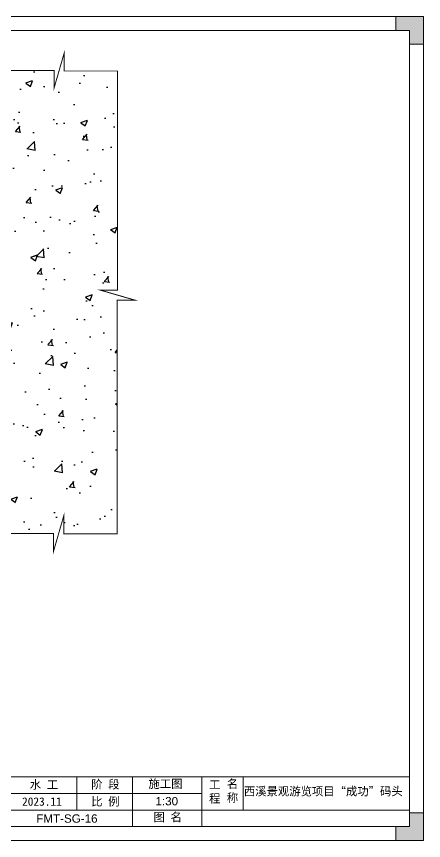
# Model space of a CAD drawing. Header units: millimetres. Extents: x 4 to 2106212, y -117026 to 198097.
# Drawn here: x 1870729 to 1875132, y 181227 to 190137 of the extents above; entities that cross this region are included whole.
import ezdxf
from ezdxf.enums import TextEntityAlignment as Align

# ---------------------------------------------------------------- set-up
doc = ezdxf.new("R2010")
doc.units = ezdxf.units.MM
doc.layers.add('图框', color=7, linetype='Continuous', lineweight=13)
doc.layers.add('文本', color=3, linetype='Continuous', lineweight=13)
doc.styles.add('Arial', font='arial.ttf')
doc.styles.get("Standard").update_dxf_attribs({"font": 'arial.ttf'})

# ---------------------------------------------------------------- blocks, each defined once
blk = doc.blocks.new('GW-TK')
at = {"layer": '图框', "linetype": 'Continuous', "lineweight": 0}
h = blk.add_hatch(color=256, dxfattribs=at)
h.dxf.hatch_style = 1
h.paths.add_polyline_path([(927593.55, 464715.01), (927593.55, 464710.01), (927598.55, 464710.01), (927598.55, 464705.01), (927603.55, 464705.01), (927603.55, 464715.01)])
h = blk.add_hatch(color=256, dxfattribs=at)
h.dxf.hatch_style = 1
h.paths.add_polyline_path([(927603.55, 464418.01), (927603.55, 464428.01), (927598.55, 464428.01), (927598.55, 464423.01), (927593.55, 464423.01), (927593.55, 464418.01)])
at = {"layer": '图框', "linetype": 'Continuous'}
for p, q in [((927478.55, 464441.02), (927478.55, 464429.01)), ((927498.55, 464441.02), (927498.55, 464423.01)), ((927523.55, 464441.02), (927523.55, 464423.01)), ((927538.55, 464441.02), (927538.55, 464429.01)), ((927383.55, 464435.01), (927523.55, 464435.01)), ((927383.55, 464429.01), (927598.55, 464429.01))]:
    blk.add_line(p, q, dxfattribs=at)
at = {"layer": '图框'}
for points in [[(927183.55, 464715.01), (927603.55, 464715.01), (927603.55, 464418.01), (927183.55, 464418.01)], [(927188.55, 464710.01), (927598.55, 464710.01), (927598.55, 464423.01), (927188.55, 464423.01)]]:
    blk.add_lwpolyline(points, close=True, dxfattribs=at)
at = {"layer": '图框', "linetype": 'Continuous', "lineweight": 0}
for points in [[(927598.55, 464705.01), (927598.55, 464710.01), (927593.55, 464710.01), (927593.55, 464715.01), (927603.55, 464715.01), (927603.55, 464705.01)], [(927598.55, 464428.01), (927598.55, 464423.01), (927593.55, 464423.01), (927593.55, 464418.01), (927603.55, 464418.01), (927603.55, 464428.01)]]:
    blk.add_lwpolyline(points, close=True, dxfattribs=at)
at = {"layer": '图框', "linetype": 'Continuous'}
blk.add_lwpolyline([(927383.55, 464441.02), (927598.55, 464441.02)], dxfattribs=at)
at = {"layer": '图框', "color": 3, "linetype": 'Continuous', "char_height": 3, "attachment_point": 1}
for s, width, insert in [('\\pt9;{\\fSimSun|b0|i0|c134|p2;施工图}', 18.6303, (927504.36, 464439.94)), ('{\\fSimSun|b0|i0|c134|p2;水 工}', 11.224, (927461.55, 464439.63)), ('\\pt9;{\\fSimSun|b0|i0|c134|p2;西溪景观游览项目“成功”码头}', 60.0149, (927538.77, 464437.24)), ('{\\fSimSun|b0|i0|c134|p2;2023.11}', 11.224, (927458.8, 464433.55))]:
    blk.add_mtext_dynamic_manual_height_columns(s, width=width, gutter_width=17.5, heights=[0], dxfattribs=dict(at, insert=insert))
at = {"layer": '图框', "linetype": 'Continuous', "char_height": 3, "attachment_point": 1}
for s, width, insert in [('{\\fSimSun|b0|i0|c134|p2;名 称}', 5.2119, (927532.62, 464439.93)), ('{\\fSimSun|b0|i0|c134|p2;阶 段}', 17.4775, (927483.73, 464439.73)), ('{\\fSimSun|b0|i0|c134|p2;工 程}', 5.2119, (927526.21, 464439.66)), ('{\\fSimSun|b0|i0|c134|p2;比 例}', 10.9146, (927483.71, 464433.55)), ('{\\fSimSun|b0|i0|c134|p2;图 名}', 12.066, (927506.19, 464427.94))]:
    blk.add_mtext_dynamic_manual_height_columns(s, width=width, gutter_width=17.5, heights=[0], dxfattribs=dict(at, insert=insert))
blk = doc.blocks.new('*U1495')
h = blk.add_hatch()
h.set_pattern_fill('AR-CONC', color=252, scale=4, angle=-1.78635)
h.set_pattern_definition([(48.21365, (-1947242.46, -185006.8), (726.39706, -86.44208), [76.2, -838.2]), (353.21365, (-1947242.46, -185006.8), (-117.08218, 768.2505), [60.96, -670.56234]), (98.665094, (-1947181.9, -185014), (609.31489, 681.8084), [64.76004, -712.36098]), (44.39785, (-1947236.1, -184803.7), (1078.5469, -201.8886), [114.3, -1257.3]), (94.849206, (-1947146.2, -184820.5), (980.00676, 959.62144), [97.1401, -1068.54243]), (349.3978, (-1947236.1, -184803.7), (980.00676, 959.62144), [91.43987, -1005.8389]), (19.21365, (-1947136.16, -184857.65), (593.41132, -427.76689), [76.2, -838.2]), (324.21365, (-1947136.16, -184857.65), (270.0545, 728.68768), [60.96, -670.56]), (69.665094, (-1947086.7, -184893.3), (863.4658, 300.9208), [64.76004, -712.35975]), (35.713649, (-1947242.46, -185006.8), (22.89163, 337.670666), [0, -662.432, 0, -680.72, 0, -673.1]), (5.713649, (-1947242.46, -185006.8), (279.640336, 392.19577), [0, -388.112, 0, -647.192, 0, -256.54]), (325.713649, (-1947468.92, -184999.75), (541.38448, -39.810717), [0, -254, 0, -792.48, 0, -1051.56]), (315.71365, (-1947570.47, -184996.6), (595.39922, 83.18622), [0, -330.2, 0, -526.288, 0, -746.76])])
h.paths.add_polyline_path([(-180, 2312.4), (-180, 2501.9), (-697.5, 2501.9), (-697.5, -2502.7), (-184.7, -2502.7), (-184.7, -2692.2), (-74.8, -2312.4), (-74.8, -2507.3), (502.5, -2507.3), (502.5, 19.2), (697.5, 19.2), (317.6, 129.1), (507.2, 129.1), (507.2, 2497.3), (-70.1, 2497.3), (-70.1, 2692.2)])
at = {"color": 252}
blk.add_lwpolyline([(-692.8, 2501.9, 10, 10, 0), (-180, 2501.9, 10, 10, 0), (-180, 2312.4, 10, 10, 0), (-70.1, 2692.2, 10, 10, 0), (-70.1, 2497.3, 10, 10, 0), (507.2, 2497.3, 10, 10, 0), (507.2, 129.1, 10, 10, 0), (317.6, 129.1, 10, 10, 0), (697.5, 19.2, 10, 10, 0), (502.5, 19.2, 10, 10, 0), (502.5, -2507.3, 10, 10, 0), (-74.8, -2507.3, 10, 10, 0), (-74.8, -2312.4, 10, 10, 0), (-184.7, -2692.2, 10, 10, 0), (-184.7, -2502.7, 10, 10, 0), (-697.5, -2502.7, 10, 10, 0), (-697.5, 2497.3, 0, 0, 0)], format="xyseb", dxfattribs=at)
blk = doc.blocks.new('*U1496')
at = {"color": 0, "linetype": 'ByBlock', "lineweight": -2, "transparency": 16777216}
blk.add_blockref('*U1495', (0, 0), dxfattribs=at)

msp = doc.modelspace()

# ---------------------------------------------------------------- block references
msp.add_blockref('*U1496', (1871315.2791, 187049.5764, 0.0005))
at = {"layer": '文本', "xscale": 30, "yscale": 30, "zscale": 30}
msp.add_blockref('GW-TK', (-25952974.2734, -13751313.6738), dxfattribs=at)

# ---------------------------------------------------------------- texts
at = {"layer": '文本', "style": 'Arial'}
msp.add_text('FMT-SG-16', height=90, dxfattribs=at).set_placement((1870942.5198, 181464.3413), align=Align.MIDDLE_LEFT)
at = {"layer": '文本', "color": 6}
note = msp.add_mtext_dynamic_manual_height_columns('{\\C256;1:30\\P}', width=120, gutter_width=0, heights=[124.0928, 0], dxfattribs=dict(at, insert=(1872232.376, 181697.177), char_height=90, attachment_point=1, style='Arial'))

doc.saveas('drawing.dxf')
